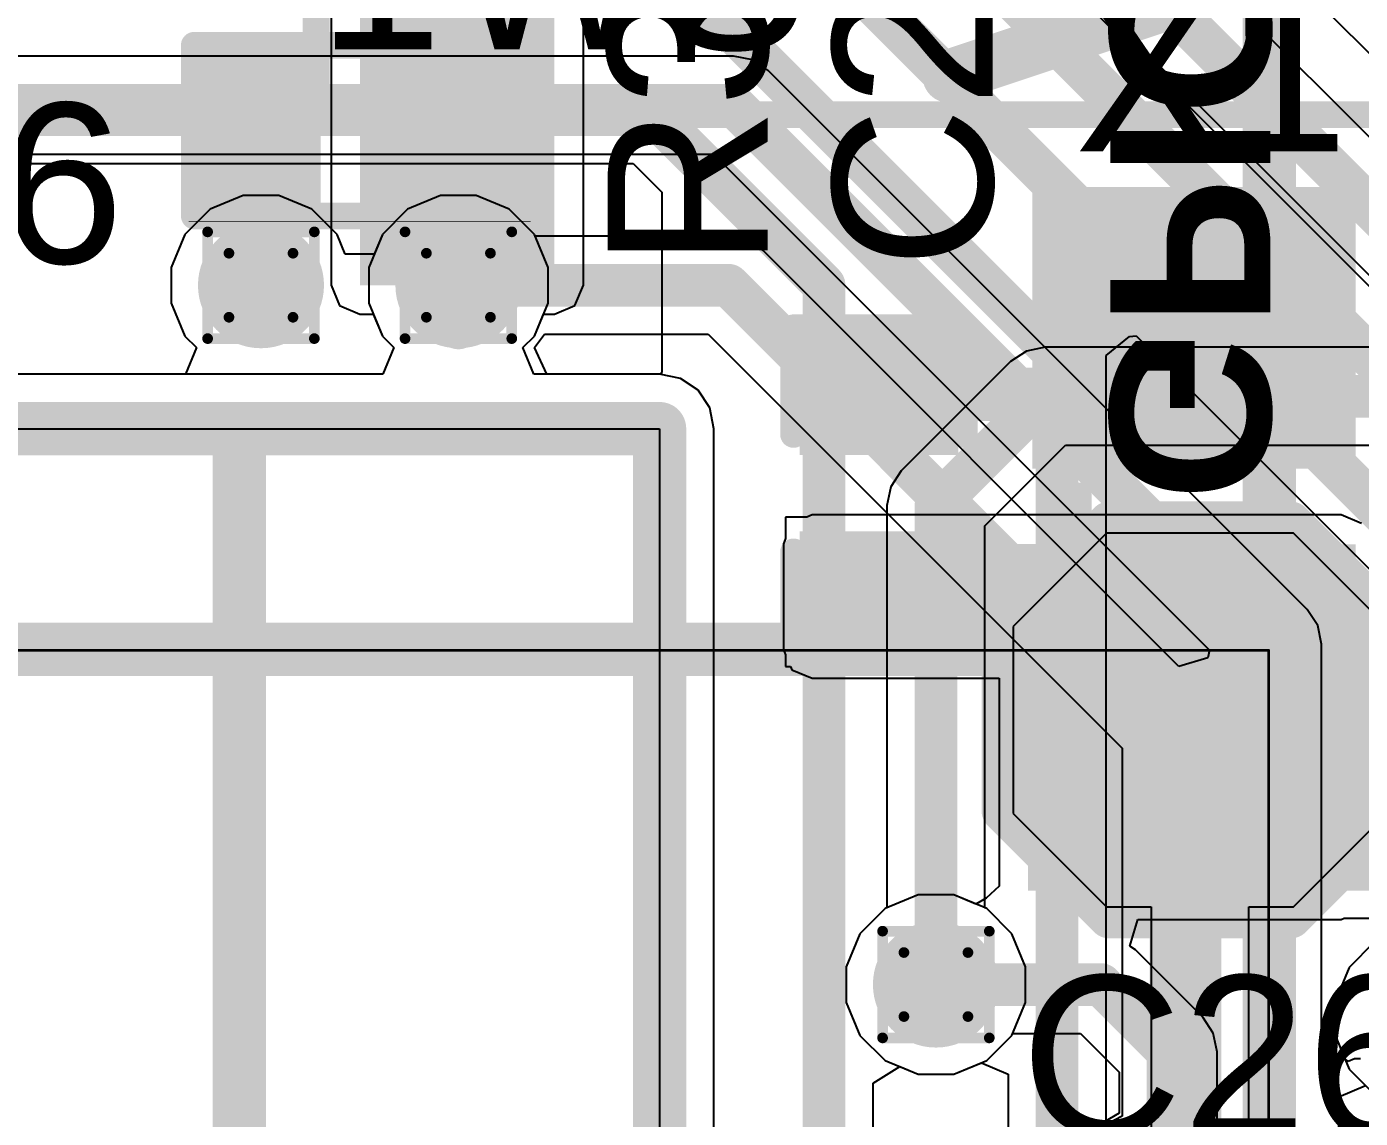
# Model space of a CAD drawing. Header units: inches. Extents: x -6 to 5433, y -4 to 5447.
# Drawn here: x 50.48 to 56.83, y 25.22 to 30.41 of the extents above; entities that cross this region are included whole.
import ezdxf

# ---------------------------------------------------------------- set-up
doc = ezdxf.new("R2010")
doc.units = ezdxf.units.IN
for name, color, linetype in [('Board_outline', 216, 'Continuous'), ('Bottom Layer', 5, 'Continuous'), ('Bottom Overlay', 54, 'Continuous'), ('Bottom Paste', 16, 'Continuous'), ('Bottom Solder', 6, 'Continuous'), ('Dimensions', 6, 'Continuous'), ('Drill Drawing', 1, 'Continuous'), ('Ground', 16, 'Continuous'), ('Mechanical 4', 56, 'Continuous'), ('Multi-Layer', 9, 'Continuous'), ('Power', 76, 'Continuous'), ('Top Layer', 1, 'Continuous'), ('Top Overlay', 2, 'Continuous'), ('Top Paste', 8, 'Continuous'), ('Top Solder', 216, 'Continuous'), ('Via Holes', 16, 'Continuous')]:
    doc.layers.add(name, color=color, linetype=linetype)
doc.styles.add('Arial', font='', dxfattribs={"height": 0.2})
doc.styles.add('Arial_Bold', font='', dxfattribs={"height": 0.2})
doc.styles.get('Arial').set_extended_font_data('Arial')
doc.styles.get('Arial_Bold').set_extended_font_data('Arial', bold=True)

msp = doc.modelspace()

# ---------------------------------------------------------------- hatches: boundary and pattern name
at = {"layer": 'Bottom Layer'}
h = msp.add_hatch(color=5, dxfattribs=at)
edge = h.paths.add_edge_path()
edge.add_arc((51.5999, 29.1828), 0.3, 0, 360)
h = msp.add_hatch(color=5, dxfattribs=at)
edge = h.paths.add_edge_path()
edge.add_arc((52.5397, 29.1828), 0.3, 0, 360)
msp.add_hatch(color=5, dxfattribs=at).paths.add_polyline_path([(55.3078, 27.4946), (55.3078, 26.7326), (55.6888, 26.3516), (56.4508, 26.3516), (56.8318, 26.7326), (56.8318, 27.4946), (56.4508, 27.8756), (55.6888, 27.8756)])
h = msp.add_hatch(color=5, dxfattribs=at)
edge = h.paths.add_edge_path()
edge.add_arc((54.8129, 25.8542), 0.3, 0, 360)
at = {"layer": 'Bottom Paste'}
msp.add_hatch(color=16, dxfattribs=at).paths.add_polyline_path([(55.3078, 27.4946), (55.3078, 26.7326), (55.6888, 26.3516), (56.4508, 26.3516), (56.8318, 26.7326), (56.8318, 27.4946), (56.4508, 27.8756), (55.6888, 27.8756)])
at = {"layer": 'Bottom Solder'}
msp.add_hatch(color=6, dxfattribs=at).paths.add_polyline_path([(55.2062, 27.5454), (55.2062, 26.6818), (55.638, 26.25), (56.5016, 26.25), (56.9334, 26.6818), (56.9334, 27.5454), (56.5016, 27.9772), (55.638, 27.9772)])
at = {"layer": 'Ground'}
h = msp.add_hatch(color=16, dxfattribs=at)
edge = h.paths.add_edge_path()
edge.add_arc((51.5999, 29.1828), 0.3, 0, 360)
h = msp.add_hatch(color=16, dxfattribs=at)
edge = h.paths.add_edge_path()
edge.add_arc((52.5397, 29.1828), 0.3, 0, 360)
h = msp.add_hatch(color=16, dxfattribs=at)
edge = h.paths.add_edge_path()
edge.add_arc((54.8129, 25.8542), 0.3, 0, 360)
at = {"layer": 'Power'}
h = msp.add_hatch(color=76, dxfattribs=at)
edge = h.paths.add_edge_path()
edge.add_arc((51.5999, 29.1828), 0.3, 0, 360)
h = msp.add_hatch(color=76, dxfattribs=at)
edge = h.paths.add_edge_path()
edge.add_arc((52.5397, 29.1828), 0.3, 0, 360)
h = msp.add_hatch(color=76, dxfattribs=at)
edge = h.paths.add_edge_path()
edge.add_arc((54.8129, 25.8542), 0.3, 0, 360)
at = {"layer": 'Top Layer'}
for points in [[(52.0709, 29.1828), (52.9969, 29.1828), (52.9969, 31.7754), (52.0709, 31.7754)], [(51.3713, 29.6013), (51.3713, 30.2363), (51.8285, 30.2363), (51.8285, 29.6013)], [(52.3111, 29.6013), (52.3111, 30.2363), (52.7683, 30.2363), (52.7683, 29.6013)], [(56.7415, 28.3796), (55.3415, 28.3796), (55.3415, 29.5796), (56.7415, 29.5796)], [(54.859, 28.4344), (54.224, 28.4344), (54.224, 28.8916), (54.859, 28.8916)], [(54.224, 27.4493), (56.7415, 27.4493), (56.7415, 27.9518), (54.224, 27.9518)], [(54.859, 27.4946), (54.224, 27.4946), (54.224, 27.9518), (54.859, 27.9518)], [(56.7415, 26.6796), (55.3415, 26.6796), (55.3415, 27.8796), (56.7415, 27.8796)], [(55.2516, 26.3017), (56.7415, 26.3017), (56.7415, 27.7907), (55.2516, 27.7907)]]:
    msp.add_hatch(color=1, dxfattribs=at).paths.add_polyline_path(points)
h = msp.add_hatch(color=1, dxfattribs=at)
edge = h.paths.add_edge_path()
edge.add_arc((51.5999, 29.1828), 0.3, 0, 360)
h = msp.add_hatch(color=1, dxfattribs=at)
edge = h.paths.add_edge_path()
edge.add_arc((52.5397, 29.1828), 0.3, 0, 360)
h = msp.add_hatch(color=1, dxfattribs=at)
edge = h.paths.add_edge_path()
edge.add_arc((54.8129, 25.8542), 0.3, 0, 360)
at = {"layer": 'Top Paste'}
for points in [[(51.3713, 29.6013), (51.3713, 30.2363), (51.8285, 30.2363), (51.8285, 29.6013)], [(52.3111, 29.6013), (52.3111, 30.2363), (52.7683, 30.2363), (52.7683, 29.6013)], [(56.7415, 28.3796), (55.3415, 28.3796), (55.3415, 29.5796), (56.7415, 29.5796)], [(54.859, 28.4344), (54.224, 28.4344), (54.224, 28.8916), (54.859, 28.8916)], [(54.859, 27.4946), (54.224, 27.4946), (54.224, 27.9518), (54.859, 27.9518)], [(56.7415, 26.6796), (55.3415, 26.6796), (55.3415, 27.8796), (56.7415, 27.8796)]]:
    msp.add_hatch(color=8, dxfattribs=at).paths.add_polyline_path(points)
at = {"layer": 'Top Solder'}
for points in [[(51.3163, 29.5463), (51.3163, 30.2913), (51.8835, 30.2913), (51.8835, 29.5463)], [(52.2561, 29.5463), (52.2561, 30.2913), (52.8233, 30.2913), (52.8233, 29.5463)], [(56.8115, 28.3096), (55.2715, 28.3096), (55.2715, 29.6496), (56.8115, 29.6496)], [(54.919, 28.3744), (54.164, 28.3744), (54.164, 28.9516), (54.919, 28.9516)], [(54.919, 27.4346), (54.164, 27.4346), (54.164, 28.0118), (54.919, 28.0118)], [(56.8115, 26.6096), (55.2715, 26.6096), (55.2715, 27.9496), (56.8115, 27.9496)]]:
    msp.add_hatch(color=216, dxfattribs=at).paths.add_polyline_path(points)
at = {"layer": 'Via Holes'}
h = msp.add_hatch(color=7, dxfattribs=at)
edge = h.paths.add_edge_path()
edge.add_arc((51.5999, 29.1828), 0.15, 0, 360)
h = msp.add_hatch(color=7, dxfattribs=at)
edge = h.paths.add_edge_path()
edge.add_arc((52.5397, 29.1828), 0.15, 0, 360)
h = msp.add_hatch(color=7, dxfattribs=at)
edge = h.paths.add_edge_path()
edge.add_arc((54.8129, 25.8542), 0.15, 0, 360)

# ---------------------------------------------------------------- linework, layer by layer
at = {"layer": 'Board_outline'}
for points in [[(36.4972, 28.5, 0.254, 0.254, 0), (53.4972, 28.5, 0.254, 0.254, 0)], [(36.4972, 28.5, 0.254, 0.254, 0), (53.4972, 28.5, 0.254, 0.254, 0)], [(53.4972, 11.5, 0.254, 0.254, 0), (53.4972, 28.5, 0.254, 0.254, 0)], [(53.4972, 11.5, 0.254, 0.254, 0), (53.4972, 28.5, 0.254, 0.254, 0)]]:
    msp.add_lwpolyline(points, format="xyseb", dxfattribs=at)
msp.add_lwpolyline([(53.4337, 28.5, 0.127, 0.127, 1), (53.5607, 28.5, 0.127, 0.127, 1)], format="xyseb", close=True, dxfattribs=at)
msp.add_lwpolyline([(53.4337, 28.5, 0.127, 0.127, 1), (53.5607, 28.5, 0.127, 0.127, 1)], format="xyseb", close=True, dxfattribs=at)
msp.add_lwpolyline([(53.4337, 28.5, 0.127, 0.127, 1), (53.5607, 28.5, 0.127, 0.127, 1)], format="xyseb", close=True, dxfattribs=at)
msp.add_lwpolyline([(53.4337, 28.5, 0.127, 0.127, 1), (53.5607, 28.5, 0.127, 0.127, 1)], format="xyseb", close=True, dxfattribs=at)
at = {"layer": 'Bottom Layer'}
for p, q in [((52.4548, 29.6098), (52.2978, 29.5448)), ((52.6247, 29.6098), (52.4548, 29.6098)), ((52.7816, 29.5448), (52.6247, 29.6098)), ((52.2978, 29.5448), (52.1777, 29.4247)), ((52.9017, 29.4247), (52.7816, 29.5448)), ((52.1777, 29.4247), (52.1127, 29.2677)), ((52.9667, 29.2677), (52.9017, 29.4247)), ((52.1127, 29.2677), (52.1127, 29.0979)), ((52.9667, 29.0979), (52.9667, 29.2677)), ((52.1127, 29.0979), (52.1777, 28.9409)), ((52.9017, 28.9409), (52.9667, 29.0979)), ((52.1777, 28.9409), (52.2327, 28.886)), ((52.2327, 28.886), (52.1801, 28.759)), ((52.8468, 28.886), (52.9017, 28.9409)), ((52.8994, 28.759), (52.8468, 28.886)), ((55.3328, 28.8874), (55.2436, 28.8697)), ((57.0692, 28.8874), (55.3328, 28.8874)), ((55.2436, 28.8697), (55.168, 28.8191)), ((52.1801, 28.759), (50.0647, 28.759)), ((53.4972, 28.759), (52.8994, 28.759)), ((53.5963, 28.7393), (53.4972, 28.759)), ((55.168, 28.8191), (54.6481, 28.2992)), ((53.6803, 28.6831), (53.5963, 28.7393)), ((53.7365, 28.5991), (53.6803, 28.6831)), ((53.7562, 28.5), (53.7365, 28.5991)), ((53.7562, 24.949), (53.7562, 28.5)), ((55.046, 28.0379), (55.4293, 28.4212)), ((55.4293, 28.4212), (56.9727, 28.4212)), ((54.6481, 28.2992), (54.5975, 28.2236)), ((54.5975, 28.2236), (54.5798, 28.1344)), ((54.5798, 28.1344), (54.5798, 26.2198)), ((55.046, 26.2198), (55.046, 28.0379)), ((55.6253, 28.0026), (55.1808, 27.5581)), ((56.5143, 28.0026), (55.6253, 28.0026)), ((56.9588, 27.5581), (56.5143, 28.0026)), ((55.1808, 27.5581), (55.1808, 26.6691)), ((55.1808, 26.6691), (55.6253, 26.2246)), ((56.5143, 26.2246), (56.9588, 26.6691)), ((54.5798, 26.2198), (54.571, 26.2162)), ((55.0548, 26.2162), (55.046, 26.2198)), ((55.6253, 26.2246), (55.8367, 26.2246)), ((55.8367, 26.2246), (55.8367, 25.0946)), ((56.3029, 20.3789), (56.3029, 26.2246)), ((56.3029, 26.2246), (56.5143, 26.2246)), ((54.571, 26.2162), (54.4509, 26.0961)), ((55.1749, 26.0961), (55.0548, 26.2162)), ((54.4509, 26.0961), (54.3859, 25.9391)), ((55.2399, 25.9391), (55.1749, 26.0961)), ((54.3859, 25.9391), (54.3859, 25.7692)), ((55.2399, 25.7692), (55.2399, 25.9391)), ((54.3859, 25.7692), (54.4509, 25.6123)), ((55.1749, 25.6123), (55.2399, 25.7692)), ((54.4509, 25.6123), (54.571, 25.4922)), ((55.0548, 25.4922), (55.1749, 25.6123)), ((54.571, 25.4922), (54.7279, 25.4272)), ((54.8978, 25.4272), (55.0548, 25.4922)), ((54.7279, 25.4272), (54.8978, 25.4272))]:
    msp.add_line(p, q, dxfattribs=at)
for points in [[(54.8129, 28.1344, 0.2032, 0.2032, 0), (55.3328, 28.6543, 0.2032, 0.2032, 0)], [(55.3328, 28.6543, 0.2032, 0.2032, 0), (57.0692, 28.6543, 0.2032, 0.2032, 0)], [(54.8129, 25.8542, 0.2032, 0.2032, 0), (54.8129, 28.1344, 0.2032, 0.2032, 0)], [(56.0698, 18.9946, 0.2032, 0.2032, 0), (56.0698, 27.1136, 0.2032, 0.2032, 0)]]:
    msp.add_lwpolyline(points, format="xyseb", dxfattribs=at)
for points in [[(55.282, 28.6543, 0.1016, 0.1016, 1), (55.3836, 28.6543, 0.1016, 0.1016, 1)], [(55.282, 28.6543, 0.1016, 0.1016, 1), (55.3836, 28.6543, 0.1016, 0.1016, 1)], [(54.7621, 28.1344, 0.1016, 0.1016, 1), (54.8637, 28.1344, 0.1016, 0.1016, 1)], [(54.7621, 28.1344, 0.1016, 0.1016, 1), (54.8637, 28.1344, 0.1016, 0.1016, 1)], [(56.019, 27.1136, 0.1016, 0.1016, 1), (56.1206, 27.1136, 0.1016, 0.1016, 1)], [(54.7621, 25.8542, 0.1016, 0.1016, 1), (54.8637, 25.8542, 0.1016, 0.1016, 1)]]:
    msp.add_lwpolyline(points, format="xyseb", close=True, dxfattribs=at)
at = {"layer": 'Bottom Overlay'}
for points in [[(51.8627, 29.9683, 0.1274, 0.1274, 0), (51.8627, 31.3371, 0.1274, 0.1274, 0)], [(50.1688, 29.9683, 0.1274, 0.1274, 0), (51.8627, 29.9683, 0.1274, 0.1274, 0)], [(55.13, 27.5454, 0.2, 0.2, 0), (55.638, 28.0534, 0.2, 0.2, 0)], [(55.638, 28.0534, 0.2, 0.2, 0), (56.5016, 28.0534, 0.2, 0.2, 0)], [(56.5016, 28.0534, 0.2, 0.2, 0), (57.0096, 27.5454, 0.2, 0.2, 0)], [(55.13, 26.6818, 0.2, 0.2, 0), (55.13, 27.5454, 0.2, 0.2, 0)], [(55.13, 26.6818, 0.2, 0.2, 0), (55.638, 26.1738, 0.2, 0.2, 0)], [(56.5016, 26.1738, 0.2, 0.2, 0), (57.0096, 26.6818, 0.2, 0.2, 0)], [(55.638, 26.1738, 0.2, 0.2, 0), (56.5016, 26.1738, 0.2, 0.2, 0)]]:
    msp.add_lwpolyline(points, format="xyseb", dxfattribs=at)
for points in [[(51.8308, 29.9683, 0.0637, 0.0637, 1), (51.8945, 29.9683, 0.0637, 0.0637, 1)], [(51.8308, 29.9683, 0.0637, 0.0637, 1), (51.8945, 29.9683, 0.0637, 0.0637, 1)], [(55.588, 28.0534, 0.1, 0.1, 1), (55.688, 28.0534, 0.1, 0.1, 1)], [(55.588, 28.0534, 0.1, 0.1, 1), (55.688, 28.0534, 0.1, 0.1, 1)], [(56.4516, 28.0534, 0.1, 0.1, 1), (56.5516, 28.0534, 0.1, 0.1, 1)], [(56.4516, 28.0534, 0.1, 0.1, 1), (56.5516, 28.0534, 0.1, 0.1, 1)], [(55.08, 27.5454, 0.1, 0.1, 1), (55.18, 27.5454, 0.1, 0.1, 1)], [(55.08, 27.5454, 0.1, 0.1, 1), (55.18, 27.5454, 0.1, 0.1, 1)], [(55.08, 26.6818, 0.1, 0.1, 1), (55.18, 26.6818, 0.1, 0.1, 1)], [(55.08, 26.6818, 0.1, 0.1, 1), (55.18, 26.6818, 0.1, 0.1, 1)], [(55.588, 26.1738, 0.1, 0.1, 1), (55.688, 26.1738, 0.1, 0.1, 1)], [(55.588, 26.1738, 0.1, 0.1, 1), (55.688, 26.1738, 0.1, 0.1, 1)], [(56.4516, 26.1738, 0.1, 0.1, 1), (56.5516, 26.1738, 0.1, 0.1, 1)], [(56.4516, 26.1738, 0.1, 0.1, 1), (56.5516, 26.1738, 0.1, 0.1, 1)]]:
    msp.add_lwpolyline(points, format="xyseb", close=True, dxfattribs=at)
at = {"layer": 'Dimensions'}
msp.add_lwpolyline([(32.5832, 29.995, 0.127, 0.127, 0), (61.5832, 29.995, 0.127, 0.127, 0)], format="xyseb", dxfattribs=at)
at = {"layer": 'Drill Drawing'}
for points in [[(51.3459, 29.4368, 0.0508, 0.0508, 0), (51.8539, 29.4368, 0.0508, 0.0508, 0)], [(51.3459, 28.9288, 0.0508, 0.0508, 0), (51.3459, 29.4368, 0.0508, 0.0508, 0)], [(51.8539, 28.9288, 0.0508, 0.0508, 0), (51.8539, 29.4368, 0.0508, 0.0508, 0)], [(52.2857, 29.4368, 0.0508, 0.0508, 0), (52.7937, 29.4368, 0.0508, 0.0508, 0)], [(52.2857, 28.9288, 0.0508, 0.0508, 0), (52.2857, 29.4368, 0.0508, 0.0508, 0)], [(52.7937, 28.9288, 0.0508, 0.0508, 0), (52.7937, 29.4368, 0.0508, 0.0508, 0)], [(51.4475, 29.3352, 0.0508, 0.0508, 0), (51.7523, 29.3352, 0.0508, 0.0508, 0)], [(51.4475, 29.0304, 0.0508, 0.0508, 0), (51.4475, 29.3352, 0.0508, 0.0508, 0)], [(51.7523, 29.0304, 0.0508, 0.0508, 0), (51.7523, 29.3352, 0.0508, 0.0508, 0)], [(52.3873, 29.3352, 0.0508, 0.0508, 0), (52.6921, 29.3352, 0.0508, 0.0508, 0)], [(52.3873, 29.0304, 0.0508, 0.0508, 0), (52.3873, 29.3352, 0.0508, 0.0508, 0)], [(52.6921, 29.0304, 0.0508, 0.0508, 0), (52.6921, 29.3352, 0.0508, 0.0508, 0)], [(51.4475, 29.0304, 0.0508, 0.0508, 0), (51.7523, 29.0304, 0.0508, 0.0508, 0)], [(52.3873, 29.0304, 0.0508, 0.0508, 0), (52.6921, 29.0304, 0.0508, 0.0508, 0)], [(51.3459, 28.9288, 0.0508, 0.0508, 0), (51.8539, 28.9288, 0.0508, 0.0508, 0)], [(52.2857, 28.9288, 0.0508, 0.0508, 0), (52.7937, 28.9288, 0.0508, 0.0508, 0)], [(54.5589, 26.1082, 0.0508, 0.0508, 0), (55.0669, 26.1082, 0.0508, 0.0508, 0)], [(54.5589, 25.6002, 0.0508, 0.0508, 0), (54.5589, 26.1082, 0.0508, 0.0508, 0)], [(55.0669, 25.6002, 0.0508, 0.0508, 0), (55.0669, 26.1082, 0.0508, 0.0508, 0)], [(54.6605, 26.0066, 0.0508, 0.0508, 0), (54.9653, 26.0066, 0.0508, 0.0508, 0)], [(54.6605, 25.7018, 0.0508, 0.0508, 0), (54.6605, 26.0066, 0.0508, 0.0508, 0)], [(54.9653, 25.7018, 0.0508, 0.0508, 0), (54.9653, 26.0066, 0.0508, 0.0508, 0)], [(54.6605, 25.7018, 0.0508, 0.0508, 0), (54.9653, 25.7018, 0.0508, 0.0508, 0)], [(54.5589, 25.6002, 0.0508, 0.0508, 0), (55.0669, 25.6002, 0.0508, 0.0508, 0)]]:
    msp.add_lwpolyline(points, format="xyseb", dxfattribs=at)
for points in [[(51.3332, 29.4368, 0.0254, 0.0254, 1), (51.3586, 29.4368, 0.0254, 0.0254, 1)], [(51.3332, 29.4368, 0.0254, 0.0254, 1), (51.3586, 29.4368, 0.0254, 0.0254, 1)], [(51.8412, 29.4368, 0.0254, 0.0254, 1), (51.8666, 29.4368, 0.0254, 0.0254, 1)], [(51.8412, 29.4368, 0.0254, 0.0254, 1), (51.8666, 29.4368, 0.0254, 0.0254, 1)], [(52.273, 29.4368, 0.0254, 0.0254, 1), (52.2984, 29.4368, 0.0254, 0.0254, 1)], [(52.273, 29.4368, 0.0254, 0.0254, 1), (52.2984, 29.4368, 0.0254, 0.0254, 1)], [(52.781, 29.4368, 0.0254, 0.0254, 1), (52.8064, 29.4368, 0.0254, 0.0254, 1)], [(52.781, 29.4368, 0.0254, 0.0254, 1), (52.8064, 29.4368, 0.0254, 0.0254, 1)], [(51.4348, 29.3352, 0.0254, 0.0254, 1), (51.4602, 29.3352, 0.0254, 0.0254, 1)], [(51.4348, 29.3352, 0.0254, 0.0254, 1), (51.4602, 29.3352, 0.0254, 0.0254, 1)], [(51.7396, 29.3352, 0.0254, 0.0254, 1), (51.765, 29.3352, 0.0254, 0.0254, 1)], [(51.7396, 29.3352, 0.0254, 0.0254, 1), (51.765, 29.3352, 0.0254, 0.0254, 1)], [(52.3746, 29.3352, 0.0254, 0.0254, 1), (52.4, 29.3352, 0.0254, 0.0254, 1)], [(52.3746, 29.3352, 0.0254, 0.0254, 1), (52.4, 29.3352, 0.0254, 0.0254, 1)], [(52.6794, 29.3352, 0.0254, 0.0254, 1), (52.7048, 29.3352, 0.0254, 0.0254, 1)], [(52.6794, 29.3352, 0.0254, 0.0254, 1), (52.7048, 29.3352, 0.0254, 0.0254, 1)], [(51.4348, 29.0304, 0.0254, 0.0254, 1), (51.4602, 29.0304, 0.0254, 0.0254, 1)], [(51.4348, 29.0304, 0.0254, 0.0254, 1), (51.4602, 29.0304, 0.0254, 0.0254, 1)], [(51.7396, 29.0304, 0.0254, 0.0254, 1), (51.765, 29.0304, 0.0254, 0.0254, 1)], [(51.7396, 29.0304, 0.0254, 0.0254, 1), (51.765, 29.0304, 0.0254, 0.0254, 1)], [(52.3746, 29.0304, 0.0254, 0.0254, 1), (52.4, 29.0304, 0.0254, 0.0254, 1)], [(52.3746, 29.0304, 0.0254, 0.0254, 1), (52.4, 29.0304, 0.0254, 0.0254, 1)], [(52.6794, 29.0304, 0.0254, 0.0254, 1), (52.7048, 29.0304, 0.0254, 0.0254, 1)], [(52.6794, 29.0304, 0.0254, 0.0254, 1), (52.7048, 29.0304, 0.0254, 0.0254, 1)], [(51.3332, 28.9288, 0.0254, 0.0254, 1), (51.3586, 28.9288, 0.0254, 0.0254, 1)], [(51.3332, 28.9288, 0.0254, 0.0254, 1), (51.3586, 28.9288, 0.0254, 0.0254, 1)], [(51.8412, 28.9288, 0.0254, 0.0254, 1), (51.8666, 28.9288, 0.0254, 0.0254, 1)], [(51.8412, 28.9288, 0.0254, 0.0254, 1), (51.8666, 28.9288, 0.0254, 0.0254, 1)], [(52.273, 28.9288, 0.0254, 0.0254, 1), (52.2984, 28.9288, 0.0254, 0.0254, 1)], [(52.273, 28.9288, 0.0254, 0.0254, 1), (52.2984, 28.9288, 0.0254, 0.0254, 1)], [(52.781, 28.9288, 0.0254, 0.0254, 1), (52.8064, 28.9288, 0.0254, 0.0254, 1)], [(52.781, 28.9288, 0.0254, 0.0254, 1), (52.8064, 28.9288, 0.0254, 0.0254, 1)], [(54.5462, 26.1082, 0.0254, 0.0254, 1), (54.5716, 26.1082, 0.0254, 0.0254, 1)], [(54.5462, 26.1082, 0.0254, 0.0254, 1), (54.5716, 26.1082, 0.0254, 0.0254, 1)], [(55.0542, 26.1082, 0.0254, 0.0254, 1), (55.0796, 26.1082, 0.0254, 0.0254, 1)], [(55.0542, 26.1082, 0.0254, 0.0254, 1), (55.0796, 26.1082, 0.0254, 0.0254, 1)], [(54.6478, 26.0066, 0.0254, 0.0254, 1), (54.6732, 26.0066, 0.0254, 0.0254, 1)], [(54.6478, 26.0066, 0.0254, 0.0254, 1), (54.6732, 26.0066, 0.0254, 0.0254, 1)], [(54.9526, 26.0066, 0.0254, 0.0254, 1), (54.978, 26.0066, 0.0254, 0.0254, 1)], [(54.9526, 26.0066, 0.0254, 0.0254, 1), (54.978, 26.0066, 0.0254, 0.0254, 1)], [(54.6478, 25.7018, 0.0254, 0.0254, 1), (54.6732, 25.7018, 0.0254, 0.0254, 1)], [(54.6478, 25.7018, 0.0254, 0.0254, 1), (54.6732, 25.7018, 0.0254, 0.0254, 1)], [(54.9526, 25.7018, 0.0254, 0.0254, 1), (54.978, 25.7018, 0.0254, 0.0254, 1)], [(54.9526, 25.7018, 0.0254, 0.0254, 1), (54.978, 25.7018, 0.0254, 0.0254, 1)], [(54.5462, 25.6002, 0.0254, 0.0254, 1), (54.5716, 25.6002, 0.0254, 0.0254, 1)], [(54.5462, 25.6002, 0.0254, 0.0254, 1), (54.5716, 25.6002, 0.0254, 0.0254, 1)], [(55.0542, 25.6002, 0.0254, 0.0254, 1), (55.0796, 25.6002, 0.0254, 0.0254, 1)], [(55.0542, 25.6002, 0.0254, 0.0254, 1), (55.0796, 25.6002, 0.0254, 0.0254, 1)]]:
    msp.add_lwpolyline(points, format="xyseb", close=True, dxfattribs=at)
at = {"layer": 'Ground'}
for p, q in [((55.4363, 31.7261), (60.9756, 26.1868)), ((60.716, 26.048), (55.1553, 31.6088)), ((54.7694, 31.3354), (60.4547, 25.6501)), ((53.8497, 30.2727), (46.2065, 30.2727)), ((53.9389, 30.255), (53.8497, 30.2727)), ((54.0146, 30.2045), (53.9389, 30.255)), ((56.5795, 27.6395), (54.0146, 30.2045)), ((42.8277, 29.8066), (53.7532, 29.8066)), ((53.7532, 29.8066), (56.1146, 27.4452)), ((52.4548, 29.6098), (52.2978, 29.5448)), ((52.6247, 29.6098), (52.4548, 29.6098)), ((52.7816, 29.5448), (52.6247, 29.6098)), ((52.2978, 29.5448), (52.1777, 29.4247)), ((52.9017, 29.4247), (52.7816, 29.5448)), ((52.1777, 29.4247), (52.1127, 29.2677)), ((52.9054, 29.4159), (52.9017, 29.4247)), ((53.825, 29.4159), (52.9054, 29.4159)), ((53.9142, 29.3981), (53.825, 29.4159)), ((53.9899, 29.3476), (53.9142, 29.3981)), ((55.9697, 27.3678), (53.9899, 29.3476)), ((52.1127, 29.2677), (52.1127, 29.0979)), ((52.1127, 29.0979), (52.1777, 28.9409)), ((52.9014, 28.886), (52.949, 28.9497)), ((52.949, 28.9497), (53.7285, 28.9497)), ((53.7285, 28.9497), (55.699, 26.9792)), ((52.1777, 28.9409), (52.2327, 28.886)), ((52.2327, 28.886), (52.1801, 28.759)), ((52.9614, 28.759), (52.9014, 28.886)), ((52.1801, 28.759), (48.7474, 28.759)), ((53.4972, 28.759), (52.9614, 28.759)), ((53.5963, 28.7393), (53.4972, 28.759)), ((53.6803, 28.6831), (53.5963, 28.7393)), ((53.7365, 28.5991), (53.6803, 28.6831)), ((53.7562, 28.5), (53.7365, 28.5991)), ((53.7562, 24.949), (53.7562, 28.5)), ((56.63, 27.5639), (56.5795, 27.6395)), ((56.6477, 27.4747), (56.63, 27.5639)), ((56.1146, 27.4452), (56.1075, 27.4096)), ((56.6477, 25.572), (56.6477, 27.4747)), ((56.1075, 27.4096), (55.9697, 27.3678)), ((55.699, 26.9792), (55.699, 25.2284)), ((54.7279, 26.2812), (54.571, 26.2162)), ((54.8978, 26.2812), (54.7279, 26.2812)), ((55.0548, 26.2162), (54.8978, 26.2812)), ((54.571, 26.2162), (54.4509, 26.0961)), ((55.1749, 26.0961), (55.0548, 26.2162)), ((54.4509, 26.0961), (54.3859, 25.9391)), ((55.2399, 25.9391), (55.1749, 26.0961)), ((54.3859, 25.9391), (54.3859, 25.7692)), ((55.2399, 25.7692), (55.2399, 25.9391)), ((54.3859, 25.7692), (54.4509, 25.6123)), ((55.1749, 25.6123), (55.2399, 25.7692)), ((54.4509, 25.6123), (54.571, 25.4922)), ((55.0548, 25.4922), (55.1749, 25.6123)), ((56.7747, 25.4872), (56.6477, 25.572)), ((54.571, 25.4922), (54.7279, 25.4272)), ((54.8978, 25.4272), (55.0548, 25.4922)), ((56.8058, 25.5), (56.7747, 25.4872)), ((56.8331, 25.5), (56.8058, 25.5)), ((54.7279, 25.4272), (54.8978, 25.4272)), ((56.7314, 25.3204), (56.8584, 25.373)), ((56.7314, 22.2849), (56.7314, 25.3204)), ((55.699, 25.2284), (55.572, 25.1613))]:
    msp.add_line(p, q, dxfattribs=at)
for points in [[(54.8659, 31.5685, 0.2032, 0.2032, 0), (60.6195, 25.8149, 0.2032, 0.2032, 0)], [(42.8277, 30.0397, 0.2032, 0.2032, 0), (53.8497, 30.0397, 0.2032, 0.2032, 0)], [(53.8497, 30.0397, 0.2032, 0.2032, 0), (56.4147, 27.4747, 0.2032, 0.2032, 0)], [(52.5397, 29.1828, 0.2032, 0.2032, 0), (53.825, 29.1828, 0.2032, 0.2032, 0)], [(53.825, 29.1828, 0.2032, 0.2032, 0), (55.9321, 27.0758, 0.2032, 0.2032, 0)], [(56.4147, 22.272, 0.2032, 0.2032, 0), (56.4147, 27.4747, 0.2032, 0.2032, 0)], [(55.9321, 20.0513, 0.2032, 0.2032, 0), (55.9321, 27.0758, 0.2032, 0.2032, 0)]]:
    msp.add_lwpolyline(points, format="xyseb", dxfattribs=at)
for points in [[(53.7989, 30.0397, 0.1016, 0.1016, 1), (53.9005, 30.0397, 0.1016, 0.1016, 1)], [(53.7989, 30.0397, 0.1016, 0.1016, 1), (53.9005, 30.0397, 0.1016, 0.1016, 1)], [(52.4889, 29.1828, 0.1016, 0.1016, 1), (52.5905, 29.1828, 0.1016, 0.1016, 1)], [(53.7742, 29.1828, 0.1016, 0.1016, 1), (53.8758, 29.1828, 0.1016, 0.1016, 1)], [(53.7742, 29.1828, 0.1016, 0.1016, 1), (53.8758, 29.1828, 0.1016, 0.1016, 1)], [(56.3639, 27.4747, 0.1016, 0.1016, 1), (56.4655, 27.4747, 0.1016, 0.1016, 1)], [(56.3639, 27.4747, 0.1016, 0.1016, 1), (56.4655, 27.4747, 0.1016, 0.1016, 1)], [(55.8813, 27.0758, 0.1016, 0.1016, 1), (55.9829, 27.0758, 0.1016, 0.1016, 1)], [(55.8813, 27.0758, 0.1016, 0.1016, 1), (55.9829, 27.0758, 0.1016, 0.1016, 1)]]:
    msp.add_lwpolyline(points, format="xyseb", close=True, dxfattribs=at)
at = {"layer": 'Mechanical 4'}
for points in [[(56.4, 27.831, 0.254, 0.254, 0), (56.4, 30.9397, 0.254, 0.254, 0)], [(54.876, 30.1777, 0.254, 0.254, 0), (56.4, 30.6857, 0.254, 0.254, 0)], [(34.4972, 28.5, 0.254, 0.254, 0), (51.4972, 28.5, 0.254, 0.254, 0)], [(51.4972, 11.5, 0.254, 0.254, 0), (51.4972, 28.5, 0.254, 0.254, 0)], [(29.6, 27.45, 0.254, 0.254, 0), (56.4, 27.45, 0.254, 0.254, 0)], [(56.4, 12.55, 0.254, 0.254, 0), (56.4, 27.45, 0.254, 0.254, 0)], [(56.781, 27.45, 0.254, 0.254, 0), (59.254, 27.45, 0.254, 0.254, 0)], [(29.5972, 27.445, 0.0127, 0.0127, 0), (56.3972, 27.445, 0.0127, 0.0127, 0)], [(56.3972, 12.545, 0.0127, 0.0127, 0), (56.3972, 27.445, 0.0127, 0.0127, 0)]]:
    msp.add_lwpolyline(points, format="xyseb", dxfattribs=at)
for points in [[(54.8125, 30.1777, 0.127, 0.127, 1), (54.9395, 30.1777, 0.127, 0.127, 1)], [(51.4337, 28.5, 0.127, 0.127, 1), (51.5607, 28.5, 0.127, 0.127, 1)], [(51.4337, 28.5, 0.127, 0.127, 1), (51.5607, 28.5, 0.127, 0.127, 1)], [(56.3365, 27.831, 0.127, 0.127, 1), (56.4635, 27.831, 0.127, 0.127, 1)], [(56.3365, 27.45, 0.127, 0.127, 1), (56.4635, 27.45, 0.127, 0.127, 1)], [(56.3365, 27.45, 0.127, 0.127, 1), (56.4635, 27.45, 0.127, 0.127, 1)], [(56.7175, 27.45, 0.127, 0.127, 1), (56.8445, 27.45, 0.127, 0.127, 1)], [(56.394, 27.445, 0.00635, 0.00635, 1), (56.4004, 27.445, 0.00635, 0.00635, 1)], [(56.394, 27.445, 0.00635, 0.00635, 1), (56.4004, 27.445, 0.00635, 0.00635, 1)]]:
    msp.add_lwpolyline(points, format="xyseb", close=True, dxfattribs=at)
at = {"layer": 'Multi-Layer'}
for p, q in [((36.4972, 28.5), (53.4972, 28.5)), ((53.4972, 28.5), (53.4972, 11.5))]:
    msp.add_line(p, q, dxfattribs=at)
at = {"layer": 'Power'}
for p, q in [((59.4685, 26.5847), (53.9292, 32.124)), ((44.1317, 29.7619), (53.3715, 29.7619)), ((53.3715, 29.7619), (53.5077, 29.6256)), ((51.515, 29.6098), (51.358, 29.5448)), ((51.6849, 29.6098), (51.515, 29.6098)), ((51.8418, 29.5448), (51.6849, 29.6098)), ((52.4548, 29.6098), (52.2978, 29.5448)), ((52.6247, 29.6098), (52.4548, 29.6098)), ((52.7816, 29.5448), (52.6247, 29.6098)), ((53.5077, 29.6256), (53.5077, 28.7676)), ((51.358, 29.5448), (51.2379, 29.4247)), ((51.9619, 29.4247), (51.8418, 29.5448)), ((52.2978, 29.5448), (52.1777, 29.4247)), ((52.9017, 29.4247), (52.7816, 29.5448)), ((51.2379, 29.4247), (51.1729, 29.2677)), ((52.0011, 29.3301), (51.9619, 29.4247)), ((52.1777, 29.4247), (52.1386, 29.3301)), ((52.9667, 29.2677), (52.9017, 29.4247)), ((51.1729, 29.2677), (51.1729, 29.0979)), ((52.1386, 29.3301), (52.0011, 29.3301)), ((52.9667, 29.0979), (52.9667, 29.2677)), ((51.1729, 29.0979), (51.2379, 28.9409)), ((52.9017, 28.9409), (52.9667, 29.0979)), ((51.2379, 28.9409), (51.2929, 28.886)), ((51.2929, 28.886), (51.2403, 28.759)), ((52.8468, 28.886), (52.9017, 28.9409)), ((52.8994, 28.759), (52.8468, 28.886)), ((55.6225, 28.8482), (55.734, 28.9384)), ((55.734, 28.9384), (55.766, 28.9417)), ((55.766, 28.9417), (61.4037, 23.3039)), ((55.6225, 25.1389), (55.6225, 28.8482)), ((51.2403, 28.759), (36.4972, 28.759)), ((53.4972, 28.759), (52.8994, 28.759)), ((53.5077, 28.7676), (53.4972, 28.759)), ((56.8996, 26.0558), (56.7795, 25.9357)), ((56.7795, 25.9357), (56.7145, 25.7787)), ((56.7145, 25.7787), (56.7145, 25.6088)), ((56.7145, 25.6088), (56.7795, 25.4519)), ((54.5133, 25.384), (54.6403, 25.4635)), ((54.6403, 25.4635), (54.7279, 25.4272)), ((54.8978, 25.4272), (55.0293, 25.4817)), ((55.0293, 25.4817), (55.1563, 25.4278)), ((54.7279, 25.4272), (54.8978, 25.4272)), ((55.1563, 25.4278), (55.1563, 25.1498)), ((56.7795, 25.4519), (56.8996, 25.3318)), ((54.5133, 25.1321), (54.5133, 25.384))]:
    msp.add_line(p, q, dxfattribs=at)
for points in [[(53.7644, 31.9592, 0.2032, 0.2032, 0), (59.372, 26.3516, 0.2032, 0.2032, 0)], [(53.7788, 31.2584, 0.2032, 0.2032, 0), (61.6368, 23.4005, 0.2032, 0.2032, 0)], [(53.5077, 30.7298, 0.2032, 0.2032, 0), (55.3894, 28.8482, 0.2032, 0.2032, 0)], [(44.1317, 29.995, 0.2032, 0.2032, 0), (53.468, 29.995, 0.2032, 0.2032, 0)], [(53.468, 29.995, 0.2032, 0.2032, 0), (54.2802, 29.1828, 0.2032, 0.2032, 0)], [(54.2802, 24.7665, 0.2032, 0.2032, 0), (54.2802, 29.1828, 0.2032, 0.2032, 0)], [(55.3894, 24.7908, 0.2032, 0.2032, 0), (55.3894, 28.8482, 0.2032, 0.2032, 0)]]:
    msp.add_lwpolyline(points, format="xyseb", dxfattribs=at)
for points in [[(53.4172, 29.995, 0.1016, 0.1016, 1), (53.5188, 29.995, 0.1016, 0.1016, 1)], [(53.4172, 29.995, 0.1016, 0.1016, 1), (53.5188, 29.995, 0.1016, 0.1016, 1)], [(54.2294, 29.1828, 0.1016, 0.1016, 1), (54.331, 29.1828, 0.1016, 0.1016, 1)], [(54.2294, 29.1828, 0.1016, 0.1016, 1), (54.331, 29.1828, 0.1016, 0.1016, 1)], [(55.3386, 28.8482, 0.1016, 0.1016, 1), (55.4402, 28.8482, 0.1016, 0.1016, 1)], [(55.3386, 28.8482, 0.1016, 0.1016, 1), (55.4402, 28.8482, 0.1016, 0.1016, 1)]]:
    msp.add_lwpolyline(points, format="xyseb", close=True, dxfattribs=at)
at = {"layer": 'Top Layer'}
for p, q in [((51.9335, 31.7754), (51.9335, 29.1828)), ((53.1344, 29.1828), (53.1344, 31.7754)), ((51.9335, 29.1828), (51.9737, 29.0856)), ((53.0941, 29.0856), (53.1344, 29.1828)), ((51.9737, 29.0856), (52.0709, 29.0453)), ((52.9969, 29.0453), (53.0941, 29.0856)), ((52.0709, 29.0453), (52.1345, 29.0453)), ((52.1345, 29.0453), (52.1777, 28.9409)), ((52.9017, 28.9409), (52.945, 29.0453)), ((52.945, 29.0453), (52.9969, 29.0453)), ((52.1777, 28.9409), (52.2327, 28.886)), ((52.2327, 28.886), (52.1801, 28.759)), ((52.8468, 28.886), (52.9017, 28.9409)), ((52.8994, 28.759), (52.8468, 28.886)), ((52.1801, 28.759), (48.7474, 28.759)), ((53.4972, 28.759), (52.8994, 28.759)), ((53.5963, 28.7393), (53.4972, 28.759)), ((53.6803, 28.6831), (53.5963, 28.7393)), ((53.7365, 28.5991), (53.6803, 28.6831)), ((53.7562, 28.5), (53.7365, 28.5991)), ((53.7562, 24.949), (53.7562, 28.5)), ((54.1987, 28.0788), (54.097, 28.0788)), ((54.097, 28.0788), (54.097, 27.9771)), ((54.224, 28.0893), (54.1987, 28.0788)), ((56.7415, 28.0893), (54.224, 28.0893)), ((56.8387, 28.049), (56.7415, 28.0893)), ((54.097, 27.9771), (54.0865, 27.9518)), ((54.0865, 27.9518), (54.0865, 27.4493)), ((54.0865, 27.4493), (54.097, 27.424)), ((54.097, 27.424), (54.097, 27.3676)), ((54.097, 27.3676), (54.1204, 27.3676)), ((54.1204, 27.3676), (54.1268, 27.3521)), ((54.1268, 27.3521), (54.224, 27.3118)), ((54.224, 27.3118), (55.1141, 27.3118)), ((55.1141, 27.3118), (55.1141, 26.3227)), ((55.1141, 26.3227), (55.0526, 26.2661)), ((54.7279, 26.2812), (54.571, 26.2162)), ((54.8978, 26.2812), (54.7279, 26.2812)), ((55.0033, 26.2375), (54.8978, 26.2812)), ((55.0526, 26.2661), (55.0033, 26.2375)), ((54.571, 26.2162), (54.4509, 26.0961)), ((55.7355, 26.0372), (55.774, 26.1642)), ((55.774, 26.1642), (56.7415, 26.1642)), ((56.7415, 26.1642), (56.7565, 26.1705)), ((56.7565, 26.1705), (59.4412, 26.1705)), ((54.4509, 26.0961), (54.3859, 25.9391)), ((55.7628, 26.019), (55.7355, 26.0372)), ((56.0828, 25.699), (55.7628, 26.019)), ((54.3859, 25.9391), (54.3859, 25.7692)), ((54.3859, 25.7692), (54.4509, 25.6123)), ((56.1333, 25.6234), (56.0828, 25.699)), ((54.4509, 25.6123), (54.571, 25.4922)), ((55.0548, 25.4922), (55.1749, 25.6123)), ((55.1749, 25.6123), (55.1785, 25.6211)), ((55.1785, 25.6211), (55.5014, 25.6211)), ((55.5014, 25.6211), (55.6849, 25.4376)), ((56.1511, 25.5342), (56.1333, 25.6234)), ((56.1511, 24.7469), (56.1511, 25.5342)), ((54.571, 25.4922), (54.7279, 25.4272)), ((54.8978, 25.4272), (55.0548, 25.4922)), ((54.7279, 25.4272), (54.8978, 25.4272)), ((55.6849, 25.4376), (55.6849, 25.2424)), ((55.6849, 25.2424), (55.5579, 25.1672))]:
    msp.add_line(p, q, dxfattribs=at)
for points in [[(52.5397, 29.1828, 0.2032, 0.2032, 0), (52.5397, 29.9188, 0.2032, 0.2032, 0)], [(52.5397, 28.9796, 0.2032, 0.2032, 0), (52.5397, 29.1828, 0.2032, 0.2032, 0)], [(54.5415, 28.663, 0.254, 0.254, 0), (55.3235, 28.663, 0.254, 0.254, 0)], [(55.3235, 28.663, 0.254, 0.254, 0), (55.3415, 28.645, 0.254, 0.254, 0)], [(56.0324, 26.4414, 0.1778, 0.1778, 0), (56.0832, 26.3906, 0.1778, 0.1778, 0)], [(56.0832, 26.3906, 0.1778, 0.1778, 0), (59.8319, 26.3906, 0.1778, 0.1778, 0)], [(54.8129, 25.8542, 0.2032, 0.2032, 0), (55.598, 25.8542, 0.2032, 0.2032, 0)], [(55.598, 25.8542, 0.2032, 0.2032, 0), (55.918, 25.5342, 0.2032, 0.2032, 0)], [(55.918, 24.6504, 0.2032, 0.2032, 0), (55.918, 25.5342, 0.2032, 0.2032, 0)]]:
    msp.add_lwpolyline(points, format="xyseb", dxfattribs=at)
for points in [[(52.4889, 29.9188, 0.1016, 0.1016, 1), (52.5905, 29.9188, 0.1016, 0.1016, 1)], [(52.4889, 29.1828, 0.1016, 0.1016, 1), (52.5905, 29.1828, 0.1016, 0.1016, 1)], [(52.4889, 29.1828, 0.1016, 0.1016, 1), (52.5905, 29.1828, 0.1016, 0.1016, 1)], [(52.4889, 28.9796, 0.1016, 0.1016, 1), (52.5905, 28.9796, 0.1016, 0.1016, 1)], [(54.478, 28.663, 0.127, 0.127, 1), (54.605, 28.663, 0.127, 0.127, 1)], [(55.26, 28.663, 0.127, 0.127, 1), (55.387, 28.663, 0.127, 0.127, 1)], [(55.26, 28.663, 0.127, 0.127, 1), (55.387, 28.663, 0.127, 0.127, 1)], [(55.278, 28.645, 0.127, 0.127, 1), (55.405, 28.645, 0.127, 0.127, 1)], [(55.9879, 26.4414, 0.0889, 0.0889, 1), (56.0768, 26.4414, 0.0889, 0.0889, 1)], [(56.0387, 26.3906, 0.0889, 0.0889, 1), (56.1277, 26.3906, 0.0889, 0.0889, 1)], [(56.0387, 26.3906, 0.0889, 0.0889, 1), (56.1277, 26.3906, 0.0889, 0.0889, 1)], [(54.7621, 25.8542, 0.1016, 0.1016, 1), (54.8637, 25.8542, 0.1016, 0.1016, 1)], [(55.5472, 25.8542, 0.1016, 0.1016, 1), (55.6488, 25.8542, 0.1016, 0.1016, 1)], [(55.5472, 25.8542, 0.1016, 0.1016, 1), (55.6488, 25.8542, 0.1016, 0.1016, 1)], [(55.8672, 25.5342, 0.1016, 0.1016, 1), (55.9688, 25.5342, 0.1016, 0.1016, 1)], [(55.8672, 25.5342, 0.1016, 0.1016, 1), (55.9688, 25.5342, 0.1016, 0.1016, 1)]]:
    msp.add_lwpolyline(points, format="xyseb", close=True, dxfattribs=at)
at = {"layer": 'Top Overlay'}
for points in [[(51.2824, 29.5124, 0.127, 0.127, 0), (51.2824, 30.3252, 0.127, 0.127, 0)], [(51.2824, 30.3252, 0.127, 0.127, 0), (52.8572, 30.3252, 0.127, 0.127, 0)], [(52.8572, 29.5124, 0.127, 0.127, 0), (52.8572, 30.3252, 0.127, 0.127, 0)], [(51.2824, 29.5124, 0.127, 0.127, 0), (52.8572, 29.5124, 0.127, 0.127, 0)], [(51.257, 29.487, 0.00323, 0.00323, 0), (52.8826, 29.487, 0.00323, 0.00323, 0)], [(54.1351, 28.4725, 0.127, 0.127, 0), (54.1351, 28.9805, 0.127, 0.127, 0)], [(54.1351, 28.9805, 0.127, 0.127, 0), (54.9479, 28.9805, 0.127, 0.127, 0)], [(54.9479, 28.4725, 0.127, 0.127, 0), (54.9479, 28.9805, 0.127, 0.127, 0)], [(55.4905, 28.028, 0.127, 0.127, 0), (55.4905, 28.1804, 0.127, 0.127, 0)], [(54.1351, 27.4057, 0.127, 0.127, 0), (54.1351, 27.9137, 0.127, 0.127, 0)], [(54.9479, 27.4057, 0.127, 0.127, 0), (54.9479, 27.9137, 0.127, 0.127, 0)], [(54.1351, 27.4057, 0.127, 0.127, 0), (54.9479, 27.4057, 0.127, 0.127, 0)]]:
    msp.add_lwpolyline(points, format="xyseb", dxfattribs=at)
for points in [[(51.2507, 30.3252, 0.0635, 0.0635, 1), (51.3142, 30.3252, 0.0635, 0.0635, 1)], [(51.2507, 30.3252, 0.0635, 0.0635, 1), (51.3142, 30.3252, 0.0635, 0.0635, 1)], [(52.8255, 30.3252, 0.0635, 0.0635, 1), (52.889, 30.3252, 0.0635, 0.0635, 1)], [(52.8255, 30.3252, 0.0635, 0.0635, 1), (52.889, 30.3252, 0.0635, 0.0635, 1)], [(51.2507, 29.5124, 0.0635, 0.0635, 1), (51.3142, 29.5124, 0.0635, 0.0635, 1)], [(51.2507, 29.5124, 0.0635, 0.0635, 1), (51.3142, 29.5124, 0.0635, 0.0635, 1)], [(52.8255, 29.5124, 0.0635, 0.0635, 1), (52.889, 29.5124, 0.0635, 0.0635, 1)], [(52.8255, 29.5124, 0.0635, 0.0635, 1), (52.889, 29.5124, 0.0635, 0.0635, 1)], [(51.2562, 29.487, 0.00161, 0.00161, 1), (51.2578, 29.487, 0.00161, 0.00161, 1)], [(52.8818, 29.487, 0.00161, 0.00161, 1), (52.8834, 29.487, 0.00161, 0.00161, 1)], [(54.1033, 28.9805, 0.0635, 0.0635, 1), (54.1668, 28.9805, 0.0635, 0.0635, 1)], [(54.1033, 28.9805, 0.0635, 0.0635, 1), (54.1668, 28.9805, 0.0635, 0.0635, 1)], [(54.9161, 28.9805, 0.0635, 0.0635, 1), (54.9796, 28.9805, 0.0635, 0.0635, 1)], [(54.9161, 28.9805, 0.0635, 0.0635, 1), (54.9796, 28.9805, 0.0635, 0.0635, 1)], [(54.1033, 28.4725, 0.0635, 0.0635, 1), (54.1668, 28.4725, 0.0635, 0.0635, 1)], [(54.9161, 28.4725, 0.0635, 0.0635, 1), (54.9796, 28.4725, 0.0635, 0.0635, 1)], [(55.4587, 28.1804, 0.0635, 0.0635, 1), (55.5222, 28.1804, 0.0635, 0.0635, 1)], [(55.4587, 28.028, 0.0635, 0.0635, 1), (55.5222, 28.028, 0.0635, 0.0635, 1)], [(54.1033, 27.9137, 0.0635, 0.0635, 1), (54.1668, 27.9137, 0.0635, 0.0635, 1)], [(54.9161, 27.9137, 0.0635, 0.0635, 1), (54.9796, 27.9137, 0.0635, 0.0635, 1)], [(54.1033, 27.4057, 0.0635, 0.0635, 1), (54.1668, 27.4057, 0.0635, 0.0635, 1)], [(54.1033, 27.4057, 0.0635, 0.0635, 1), (54.1668, 27.4057, 0.0635, 0.0635, 1)], [(54.9161, 27.4057, 0.0635, 0.0635, 1), (54.9796, 27.4057, 0.0635, 0.0635, 1)], [(54.9161, 27.4057, 0.0635, 0.0635, 1), (54.9796, 27.4057, 0.0635, 0.0635, 1)]]:
    msp.add_lwpolyline(points, format="xyseb", close=True, dxfattribs=at)

# ---------------------------------------------------------------- texts
at = {"layer": 'Bottom Overlay', "style": 'Arial_Bold', "text_generation_flag": 2}
msp.add_text('GPIO27', height=0.762, rotation=270, dxfattribs=at).set_placement((55.6429, 28.1549))
at = {"layer": 'Bottom Overlay', "style": 'Arial', "text_generation_flag": 2}
msp.add_text('SW1', height=0.762, dxfattribs=at).set_placement((54.207, 30.3048))
at = {"layer": 'Top Overlay', "style": 'Arial'}
for s, p in [('R37', (54.0119, 29.2611)), ('C28', (55.0833, 29.2611))]:
    msp.add_text(s, height=0.762, rotation=90, dxfattribs=at).set_placement(p)
for s, p in [('X1', (55.4738, 29.8197)), ('R36', (48.9952, 29.2872)), ('C26', (55.2162, 25.1349))]:
    msp.add_text(s, height=0.762, dxfattribs=at).set_placement(p)

doc.saveas('drawing.dxf')
